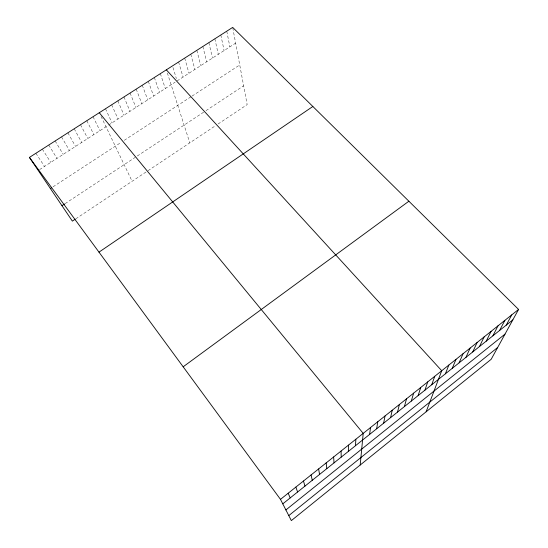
<?xml version="1.0" encoding="UTF-8"?>
<svg xmlns="http://www.w3.org/2000/svg" width="548" height="548" viewBox="0 0 548 548"><rect width="100%" height="100%" fill="white"/><g stroke="black" fill="none" stroke-linecap="round" stroke-linejoin="round"><path stroke-width="0.41" stroke-dasharray="2.74 2.06" d="M75.809 218.816L147.385 171.106M148.049 170.668L215.474 125.725M218.083 123.985L247.169 104.6L232.838 28.229M65.164 203.589L135.212 157.365M137.274 156.002L204.637 111.545M206 110.641L243.641 85.803M53.074 186.793L121.074 142.412M124.273 140.322L191.341 96.544M192.053 96.078L239.729 64.965M39.627 169.579L108.004 125.471M108.675 125.04L175.107 82.186M177.1 80.898L235.633 43.141M35.894 153.269L44.511 166.434M42.34 149.145L50.758 162.4M48.758 145.042L56.985 158.386M55.156 140.952L63.191 154.385M61.534 136.87L69.37 150.392M67.883 132.815L75.535 146.419M74.206 128.766L81.673 142.459M80.508 124.739L87.783 138.514M86.79 120.718L93.879 134.589M93.044 116.717L99.948 130.671M101.044 116.423L132.116 181.285M105.483 108.757L112.025 122.882M111.669 104.805L118.032 119.005M117.834 100.859L124.012 115.142M123.971 96.934L129.979 111.299M130.088 93.023L135.918 107.463M136.185 89.118L141.836 103.647M142.261 85.235L147.741 99.839M148.309 81.364L153.618 96.051M154.344 77.508L159.475 92.269M160.352 73.665L165.311 88.502M167.346 72.98L189.793 142.836M172.963 67.486L176.367 78.535M178.6 61.993L183.046 77.062M184.697 58.095L188.978 73.24M190.773 54.204L194.883 69.432M196.828 50.334L200.767 65.63M202.856 46.477L206.63 61.849M208.87 42.634L212.473 58.081M214.857 38.805L218.296 54.327M220.817 34.99L224.098 50.58M226.762 31.188L229.879 46.854"/><path stroke-width="0.82" d="M348.364 451.401L348.487 445.113M355.481 445.709L355.864 439.229M360.194 465.019L363.208 433.372L99.277 112.73M369.626 434.4L370.51 427.543M376.647 428.783L377.784 421.741M383.641 423.186L385.025 415.966M390.601 417.624L392.231 410.219M397.533 412.082L399.396 404.499M404.424 406.568L406.534 398.8M411.295 401.074L413.644 393.135M418.131 395.608L420.713 387.498M424.933 390.169L427.748 381.881M431.708 384.751L434.756 376.291M426.125 411.801L441.729 370.729L166.332 69.836M445.366 373.825L448.88 365.023M452.258 368.318L455.998 359.344M459.108 362.838L463.081 353.693M465.93 357.378L470.136 348.069M472.725 351.946L477.15 342.473M479.486 346.541L484.137 336.897M486.22 341.157L491.09 331.355M492.919 335.801L498.009 325.834M499.591 330.465L504.893 320.34M506.229 325.156L511.75 314.874M518.572 309.428L491.179 359.289L291.337 520.6L280.487 499.358L29.428 157.406L232.681 27.4L518.572 309.428L280.487 499.358M288.782 515.606L497.68 347.459M285.892 509.941L505.016 334.109M282.782 503.852L512.839 319.868M183.162 366.804L408.883 201.219M98.983 252.149L312.853 106.483M75.124 219.275L72.363 221.111L29.428 157.406M61.972 205.699L64.527 204.014M50.402 188.533L51.738 187.663M288.186 493.214L290.2 497.913M295.851 487.097L297.591 492.001M303.482 481.014L304.948 486.124M311.072 474.958L312.264 480.267M318.628 468.93L319.553 474.445M326.142 462.93L326.807 468.643M333.629 456.964L334.027 462.868M341.075 451.025L341.212 457.121"/></g></svg>
